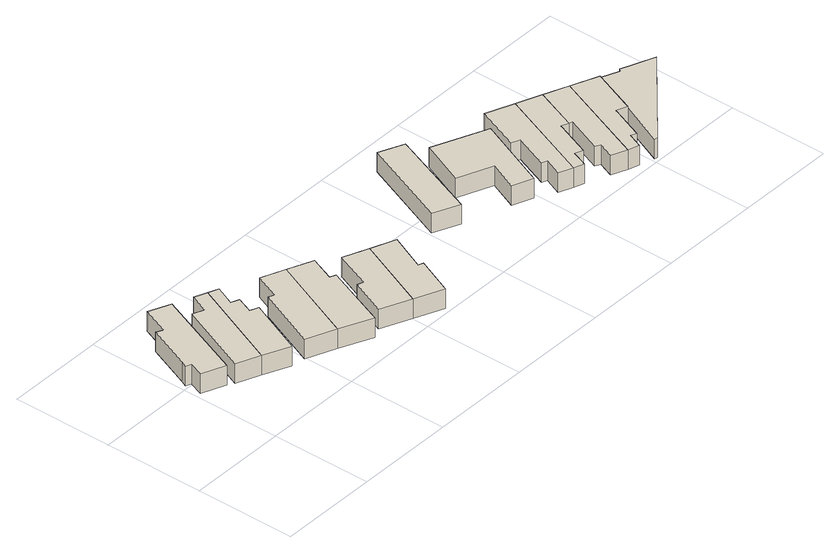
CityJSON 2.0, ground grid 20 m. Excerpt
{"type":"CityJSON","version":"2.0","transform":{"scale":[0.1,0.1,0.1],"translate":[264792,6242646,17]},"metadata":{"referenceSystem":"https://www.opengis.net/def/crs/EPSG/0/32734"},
"CityObjects":{
"building1":{"type":"Building","attributes":{"address":"25 Ormskirk Street Woodstock Cape Town","building":"house","building:levels":1,"building_height":4.1,"plus_code":"4FRW3F94+W5Q","ground_height":17.79,"roof_height":21.89},"geometry":[{"type":"Solid","lod":"1","boundaries":[[[[0,1,2,3]],[[1,4,5,2]],[[4,6,7,5]],[[6,8,9,7]],[[8,10,11,9]],[[10,12,13,11]],[[12,14,15,13]],[[14,16,17,15]],[[16,0,3,17]],[[3,2,5,7,9,11,13,15,17]],[[16,14,12,10,8,6,4,1,0]]]]}]},
"building2":{"type":"Building","attributes":{"address":"27 Ormskirk Street Woodstock Cape Town","building":"house","building:levels":1,"building_height":4.1,"plus_code":"4FRW3F94+W6F","ground_height":17.68,"roof_height":21.78},"geometry":[{"type":"Solid","lod":"1","boundaries":[[[[18,19,20,21]],[[19,22,23,20]],[[22,24,25,23]],[[24,26,27,25]],[[26,28,29,27]],[[28,18,21,29]],[[21,20,23,25,27,29]],[[28,26,24,22,19,18]]]]}]},
"building3":{"type":"Building","attributes":{"address":"29 Ormskirk Street Woodstock Cape Town","building":"house","building:levels":1,"building_height":4.1,"plus_code":"4FRW3F94+W64","ground_height":17.68,"roof_height":21.78},"geometry":[{"type":"Solid","lod":"1","boundaries":[[[[18,28,29,21]],[[28,30,31,29]],[[30,32,33,31]],[[32,34,35,33]],[[34,36,37,35]],[[36,38,39,37]],[[38,40,41,39]],[[40,18,21,41]],[[21,29,31,33,35,37,39,41]],[[40,38,36,34,32,30,28,18]]]]}]},
"building4":{"type":"Building","attributes":{"address":"Ormskirk Street Woodstock Cape Town","building":"house","building:levels":1,"building_height":4.1,"plus_code":"4FRW3F94+V7V","ground_height":18.62,"roof_height":22.72},"geometry":[{"type":"Solid","lod":"1","boundaries":[[[[42,43,44,45]],[[43,46,47,44]],[[46,48,49,47]],[[48,50,51,49]],[[50,52,53,51]],[[52,42,45,53]],[[45,44,47,49,51,53]],[[52,50,48,46,43,42]]]]}]},
"building5":{"type":"Building","attributes":{"address":"Ormskirk Street Woodstock Cape Town","building":"house","building:levels":1,"building_height":4.1,"plus_code":"4FRW3F94+V7Q","ground_height":18.62,"roof_height":22.72},"geometry":[{"type":"Solid","lod":"1","boundaries":[[[[42,52,53,45]],[[52,54,55,53]],[[54,56,57,55]],[[56,58,59,57]],[[58,60,61,59]],[[60,42,45,61]],[[45,53,55,57,59,61]],[[60,58,56,54,52,42]]]]}]},
"building6":{"type":"Building","attributes":{"address":"33A Ormskirk Street Woodstock Cape Town","building":"house","building:levels":1,"building_height":4.1,"plus_code":"4FRW3F94+V8G","ground_height":18.24,"roof_height":22.34},"geometry":[{"type":"Solid","lod":"1","boundaries":[[[[62,63,64,65]],[[63,66,67,64]],[[66,68,69,67]],[[68,70,71,69]],[[70,72,73,71]],[[72,62,65,73]],[[65,64,67,69,71,73]],[[72,70,68,66,63,62]]]]}]},
"building7":{"type":"Building","attributes":{"address":"33B Ormskirk Street Woodstock Cape Town","building":"house","building:levels":1,"building_height":4.1,"plus_code":"4FRW3F94+V9M","ground_height":18.24,"roof_height":22.34},"geometry":[{"type":"Solid","lod":"1","boundaries":[[[[62,72,73,65]],[[72,74,75,73]],[[74,76,77,75]],[[76,78,79,77]],[[78,80,81,79]],[[80,62,65,81]],[[65,73,75,77,79,81]],[[80,78,76,74,72,62]]]]}]},
"building8":{"type":"Building","attributes":{"address":"88 Regent Road Woodstock Cape Town","building":"house","building:levels":1,"building_height":4.1,"plus_code":"4FRW3F94+WFC","ground_height":17.22,"roof_height":21.32},"geometry":[{"type":"Solid","lod":"1","boundaries":[[[[82,83,84,85]],[[83,86,87,84]],[[86,88,89,87]],[[88,82,85,89]],[[85,84,87,89]],[[88,86,83,82]]]]}]},
"building9":{"type":"Building","attributes":{"address":"90 Regent Road Woodstock Cape Town","building":"house","building:levels":1,"building_height":4.1,"plus_code":"4FRW3F94+WG2","ground_height":17.89,"roof_height":21.99},"geometry":[{"type":"Solid","lod":"1","boundaries":[[[[90,91,92,93]],[[91,94,95,92]],[[94,96,97,95]],[[96,98,99,97]],[[98,100,101,99]],[[100,90,93,101]],[[93,92,95,97,99,101]],[[100,98,96,94,91,90]]]]}]},
"building10":{"type":"Building","attributes":{"address":"92 Regent Road Woodstock Cape Town","building":"house","building:levels":1,"building_height":4.1,"plus_code":"4FRW3F94+VGQ","ground_height":17.54,"roof_height":21.64},"geometry":[{"type":"Solid","lod":"1","boundaries":[[[[102,103,104,105]],[[103,106,107,104]],[[106,108,109,107]],[[108,110,111,109]],[[110,112,113,111]],[[112,114,115,113]],[[114,116,117,115]],[[116,102,105,117]],[[105,104,107,109,111,113,115,117]],[[116,114,112,110,108,106,103,102]]]]}]},
"building11":{"type":"Building","attributes":{"address":"94 Regent Road Woodstock Cape Town","building":"house","building:levels":1,"building_height":4.1,"plus_code":"4FRW3F94+WH3","ground_height":17.54,"roof_height":21.64},"geometry":[{"type":"Solid","lod":"1","boundaries":[[[[118,102,105,119]],[[102,116,117,105]],[[116,120,121,117]],[[120,122,123,121]],[[122,124,125,123]],[[124,126,127,125]],[[126,128,129,127]],[[128,118,119,129]],[[119,105,117,121,123,125,127,129]],[[128,126,124,122,120,116,102,118]]]]}]},
"building12":{"type":"Building","attributes":{"address":"96 Regent Road Woodstock Cape Town","building":"house","building:levels":1,"building_height":4.1,"plus_code":"4FRW3F94+VHG","ground_height":17.54,"roof_height":21.64},"geometry":[{"type":"Solid","lod":"1","boundaries":[[[[130,118,119,131]],[[118,128,129,119]],[[128,132,133,129]],[[132,134,135,133]],[[134,136,137,135]],[[136,138,139,137]],[[138,140,141,139]],[[140,130,131,141]],[[131,119,129,133,135,137,139,141]],[[140,138,136,134,132,128,118,130]]]]}]},
"building13":{"type":"Building","attributes":{"address":"98 Regent Road Woodstock Cape Town","building":"house","building:levels":1,"building_height":4.1,"plus_code":"4FRW3F94+VJM","ground_height":17.54,"roof_height":21.64},"geometry":[{"type":"Solid","lod":"1","boundaries":[[[[142,130,131,143]],[[130,140,141,131]],[[140,144,145,141]],[[144,146,147,145]],[[146,148,149,147]],[[148,150,151,149]],[[150,152,153,151]],[[152,142,143,153]],[[143,131,141,145,147,149,151,153]],[[152,150,148,146,144,140,130,142]]]]}]},
"building14":{"type":"Building","attributes":{"address":"100 Regent Road Woodstock Cape Town","building":"retail","building:levels":1,"building_height":4.1,"plus_code":"4FRW3F94+VJ3","ground_height":17.22,"roof_height":21.32},"geometry":[{"type":"Solid","lod":"1","boundaries":[[[[154,155,156,157]],[[155,158,159,156]],[[158,160,161,159]],[[160,162,163,161]],[[162,164,165,163]],[[164,166,167,165]],[[166,154,157,167]],[[157,156,159,161,163,165,167]],[[166,164,162,160,158,155,154]]]]}]}
},
"vertices":[
[47,302,8],[11,214,8],[11,214,49],[47,302,49],[5,202,8],[5,202,49],[16,198,8],[16,198,49],[5,169,8],[5,169,49],[52,150,8],[52,150,49],[125,332,8],[125,332,49],[82,350,8],[82,350,49],[60,296,8],[60,296,49],
[189,307,7],[164,317,7],[164,317,48],[189,307,48],[149,280,7],[149,280,48],[127,289,7],[127,289,48],[65,143,7],[65,143,48],[112,124,7],[112,124,48],
[165,101,7],[165,101,48],[213,214,7],[213,214,48],[196,221,7],[196,221,48],[209,253,7],[209,253,48],[193,260,7],[193,260,48],[210,299,7],[210,299,48],
[315,240,16],[268,259,16],[268,259,57],[315,240,57],[247,209,16],[247,209,57],[236,214,16],[236,214,57],[184,90,16],[184,90,57],[242,66,16],[242,66,57],
[306,37,16],[306,37,57],[357,165,16],[357,165,57],[345,170,16],[345,170,57],[365,219,16],[365,219,57],
[454,173,12],[405,193,12],[405,193,53],[454,173,53],[375,120,12],[375,120,53],[363,124,12],[363,124,53],[332,51,12],[332,51,53],[392,26,12],[392,26,53],
[449,2,12],[449,2,53],[481,77,12],[481,77,53],[471,81,12],[471,81,53],[503,154,12],[503,154,53],
[679,344,2],[606,164,2],[606,164,43],[679,344,43],[658,142,2],[658,142,43],[728,323,2],[728,323,43],
[738,280,9],[700,190,9],[700,190,50],[738,280,50],[769,162,9],[769,162,50],[745,104,9],[745,104,50],[785,88,9],[785,88,50],[846,235,9],[846,235,50],
[930,251,5],[875,273,5],[875,273,46],[930,251,46],[841,186,5],[841,186,46],[858,179,5],[858,179,46],[831,110,5],[831,110,46],[841,106,5],[841,106,46],[827,71,5],[827,71,46],[855,60,5],[855,60,46],
[979,232,5],[979,232,46],[875,53,5],[875,53,46],[887,85,5],[887,85,46],[903,79,5],[903,79,46],[931,151,5],[931,151,46],[946,146,5],[946,146,46],
[1027,213,5],[1027,213,46],[952,144,5],[952,144,46],[923,71,5],[923,71,46],[934,66,5],[934,66,46],[921,34,5],[921,34,46],[952,22,5],[952,22,46],
[1081,191,5],[1081,191,46],[974,15,5],[974,15,46],[986,45,5],[986,45,46],[997,40,5],[997,40,46],[1024,108,5],[1024,108,46],[1045,100,5],[1045,100,46],
[1081,191,2],[1045,100,2],[1045,100,43],[1081,191,43],[1007,9,2],[1007,9,43],[1013,8,2],[1013,8,43],[1186,155,2],[1186,155,43],[1120,181,2],[1120,181,43],[1117,176,2],[1117,176,43]
]}
